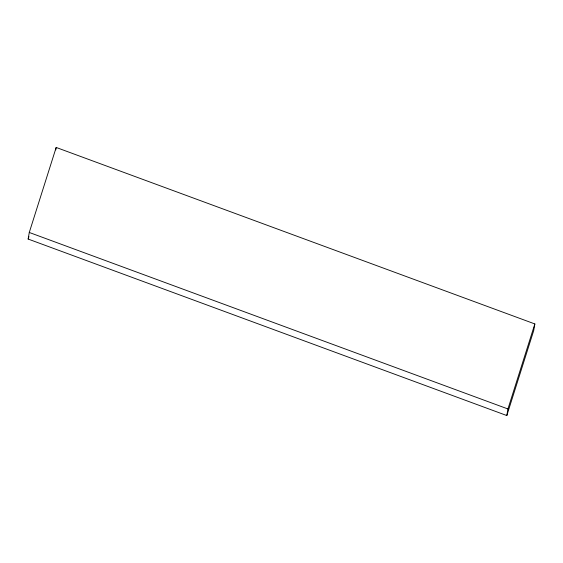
<?xml version="1.0" encoding="UTF-8"?>
<svg xmlns="http://www.w3.org/2000/svg" width="563" height="563" viewBox="0 0 563 563"><rect width="100%" height="100%" fill="white"/><g stroke="black" fill="none" stroke-linecap="round" stroke-linejoin="round"><path stroke-width="0.84" d="M28.15 239.057L29.276 232.47L56.18 147.45L534.85 323.943L533.724 330.53L506.82 415.55L28.15 239.057L28.938 236.573M55.765 149.92L56.18 147.45M506.82 415.55L507.939 408.963L534.85 323.943M29.276 232.47L507.939 408.963"/></g></svg>
